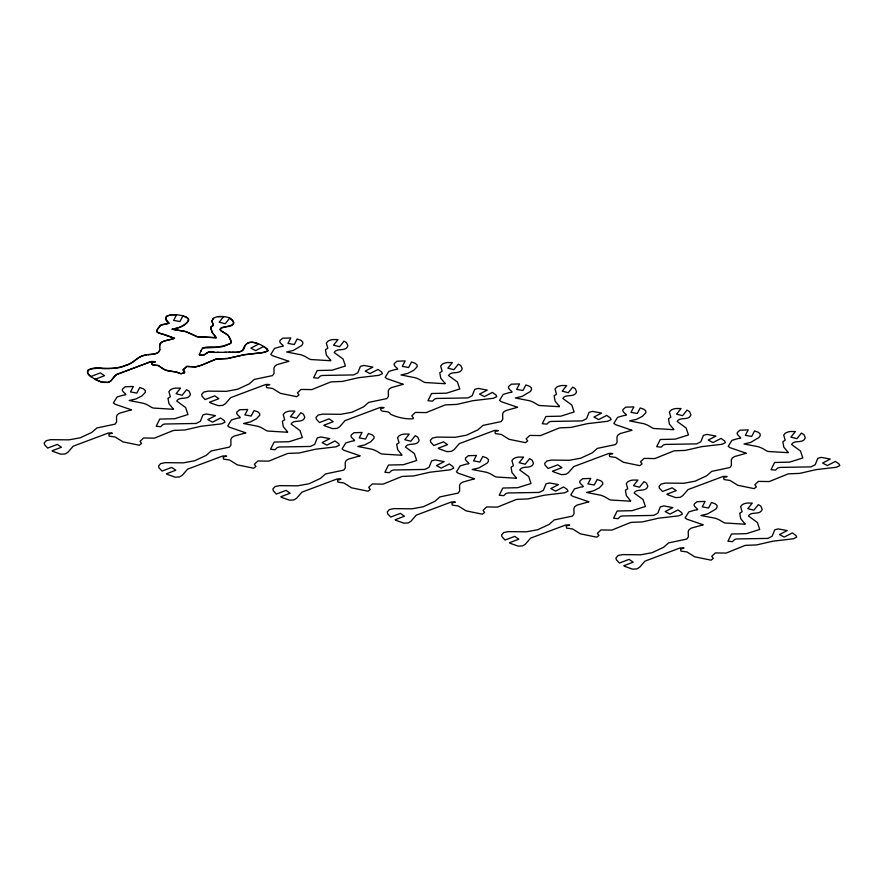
<?xml version="1.0" encoding="UTF-8"?>
<svg xmlns="http://www.w3.org/2000/svg" width="884" height="884" viewBox="0 0 884 884"><rect width="100%" height="100%" fill="white"/><g stroke="black" fill="none" stroke-linecap="round" stroke-linejoin="round"><path stroke-width="1.33" d="M188.612 319.953C186.204 326.074 177.651 328.097 172.303 329.224M201.154 350.506C204.27 343.147 219.663 350.274 226.834 344.804M200.79 351.346L201.331 350.097M214.657 352.373C206.911 349.014 205.862 357.556 199.287 354.738L200.966 350.926M165.529 334.892L174.612 338.34L158.203 332.716L156.479 331.401L160.181 325.423L169.341 323.246L165.739 319.058L166.424 316.207L171.629 314.759L176.48 314.958L173.607 320.395L179.905 321.544L182.833 315.997L186.601 317.356L188.369 318.969L188.469 320.737C184.855 325.71 178.413 328.627 172.247 328.958M157.661 328.594L161.418 324.737L168.292 323.389M157.385 329.102C154.125 333.5 162.534 333.544 164.977 334.738M202.226 348.042L215.928 347.423L224.105 345.688M213.464 318.339L211.873 321.102L213.387 325.478L211.21 326.671L210.812 328.052L212.315 332.638L216.293 337.743L197.552 336.815L186.557 331.787L172.303 329.202M200.668 365.556L216.127 359.07L227.287 358.561L244.205 354.727L262.073 352.76L267.819 351.058L267.333 349.069L263.697 346.44L255.62 350.628L250.857 348.108L258.548 344.119C249.487 339.799 245.288 342.915 242.547 350.517C237.255 353.821 230.636 351.445 224.879 352.296M203.121 364.528L216.127 359.07L228.028 358.44L244.205 354.727L264.659 352.307L268.084 350.561C263.852 344.738 249.111 337.997 244.813 346.053C244.647 351.799 237.796 352.661 233.354 352.263M202.303 364.871L195.662 366.893L186.844 366.374L183.021 369.976L184.546 371.501L184.413 372.739L180.944 373.733L176.369 372.065L165.253 370.031L158.291 365.49L153.739 365.225L151.716 364.064L152.368 362.528L155.396 361.666L150.921 361.589L116.942 374.341L114.434 376.098L111.008 380.761L108.301 382.429L102.478 382.385L96.522 380.054M199.85 365.899L195.021 366.937L186.679 366.451L183.098 369.855L184.668 371.954L184.413 372.739L180.944 373.733L176.369 372.065L167.695 370.893L163.087 368.993L158.291 365.49L152.921 364.959L151.628 363.865L151.926 362.915L155.396 361.666L151.33 361.523L116.312 374.661L111.008 380.761L108.301 382.429L100.909 381.921L94.489 378.904A81.372 42.399 3.2 0 1 91.549 377.081C79.936 369.413 95.781 366.374 102.378 368.584C113.075 369.081 124.025 367.424 133.263 361.733C138.412 357.545 143.462 354.197 150.623 354.484C154.899 354.296 161.628 352.804 159.617 346.981M224.448 345.578L227.321 344.638M227.077 344.727C233.685 344.572 230.37 337.986 227.785 335.036C225.729 333.301 223.221 332.262 220.934 330.892C217.442 324.306 233.089 329.268 233.553 322.793C232.348 316.472 223.32 316.251 218.072 316.649M227.553 344.55L231.078 343.003L230.857 340.915M174.159 338.45C169.507 340.683 158.7 339.622 159.628 347.235M171.319 339.202L173.761 338.55M169.606 339.666C166.037 340.948 159.286 341.014 159.584 346.208M170.17 339.511L170.745 339.357M146.203 355.213C137.838 355.191 133.76 363.976 125.572 365.423C113.716 371.49 99.671 365.523 87.947 370.087L87.704 373.28L90.765 376.562L100.422 372.882L104.522 375.7L95.129 379.28A43.736 22.785 3.2 0 0 96.522 380.054M147.971 354.926C151.683 353.655 159.297 354.948 159.728 349.545M339.113 479.636L341.003 479.161A7.26 3.779 3.2 0 0 336.937 479.029L301.919 492.167L296.615 498.267L293.908 499.935L289.521 500.178L282.129 497.559A43.736 22.785 3.2 0 1 280.736 496.786L290.129 493.206L286.029 490.388L276.372 494.068L273.311 490.786L272.891 488.974L275.034 486.598L279.521 485.636L297.643 485.835L308.969 483.758L320.461 478.41L325.588 473.923L343.754 470.111L345.312 467.956L345.202 462.487L346.119 460.586L348.429 459.116L358.639 456.243A23.503 12.243 3.2 0 1 359.18 456.111L360.219 455.846L343.81 450.221L342.086 448.906L345.788 442.928L351.788 441.16A54.255 28.266 3.2 0 1 353.898 440.895C356.849 440.674 349.423 437.547 351.235 435.038L353.954 432.729L362.086 432.453L359.213 437.9L365.512 439.05L368.44 433.503L372.208 434.862L373.976 436.475L374.076 438.243L370.661 441.856L364.65 444.939L357.854 446.464L372.164 449.293A19.768 10.299 3.2 0 1 377.258 451.514L380.275 453.337A8.299 4.321 3.2 0 0 381.998 454.033L401.9 455.249A13.702 7.138 3.2 0 1 401.888 454.917L397.656 449.647L396.706 444.309A3.083 1.613 3.2 0 1 397.745 443.657L399.049 442.696L397.568 437.657L399.071 435.845A9.923 5.171 3.2 0 1 404.22 434.077L409.259 434.11L404.773 439.702L410.817 441.226L415.27 435.668L417.767 437.149L419.16 440.298C417.082 446.785 408.077 441.901 405.436 447.039L414.342 453.536L416.684 460.509L403.347 464.708L388.474 465.039L384.894 472.244L389.413 472.697L391.568 470.575L393.468 469.99L424.806 469.437L429.06 467.316L431.657 460.873L435.149 459.945L444.155 461.625L436.464 465.603L441.226 468.122L449.304 463.945L452.939 466.575L453.669 468.166L450.265 469.813L429.812 472.233L413.635 475.946L404.739 476.31A8.089 4.21 3.2 0 0 401.734 476.575L383.137 484.123L372.286 483.957L368.705 487.36L370.274 489.46L368.031 491.206L351.644 487.846L343.898 482.995L337.898 482.134L337.533 480.421A2.807 1.459 3.2 0 1 339.113 479.636M168.535 323.367C158.192 313.135 179.12 313.157 186.425 317.257A6.586 3.425 3.2 0 1 188.612 319.953M201.95 336.914L196.856 336.66L192.712 334.671M217.309 352.362L226.182 352.296M213.254 352.384L218.591 352.351M228.934 352.274L230.392 352.263M211.784 352.396C206.734 350.097 205.309 356.893 200.69 355.003M203.033 336.903L216.293 337.743L212.049 332.141L210.812 328.052L211.099 326.804L213.442 325.202L211.873 321.102L213.32 318.45A9.912 5.16 3.2 0 1 218.613 316.571L223.652 316.605L219.166 322.196L225.21 323.721L229.663 318.174C242.028 326.947 222.569 325.279 219.829 329.533L222.901 331.986M231.928 352.252L232.934 352.263M172.336 329.378L173.363 329.533M173.883 329.599L184.679 331.246L192.502 334.539M199.287 354.738L200.458 354.959M223.188 332.141L228.293 335.522L230.625 340.373M173.198 408.861L173.198 408.938A13.702 7.138 3.2 0 0 173.209 409.27L153.308 408.054A8.299 4.321 3.2 0 1 151.573 407.369L148.567 405.546A19.768 10.299 3.2 0 0 143.473 403.314L129.163 400.485L135.959 398.96L141.97 395.877L145.385 392.264L145.274 390.496L143.506 388.883L139.738 387.523L136.821 393.071L130.523 391.932L133.385 386.485L125.263 386.75L122.533 389.059C120.732 391.568 128.158 394.695 125.208 394.927A54.255 28.266 3.2 0 0 123.086 395.192L117.097 396.949L113.395 402.938L115.119 404.242L131.517 409.867L130.478 410.132A23.503 12.243 3.2 0 0 129.948 410.275L119.738 413.137L117.417 414.618L116.5 416.508L116.611 421.988L115.053 424.143L96.897 427.955L91.759 432.442L80.278 437.779L68.952 439.856L50.83 439.668L46.344 440.619L44.2 442.994L44.609 444.807L47.681 448.089L57.338 444.409L61.438 447.227L52.046 450.807A43.736 22.785 3.2 0 0 53.438 451.58L60.819 454.199L65.206 453.956L67.924 452.288L73.217 446.188L108.235 433.061A7.26 3.779 3.2 0 1 112.312 433.193L110.412 433.668A2.807 1.459 3.2 0 0 108.843 434.442L109.196 436.155L115.207 437.016L122.953 441.867L139.34 445.238L141.573 443.481L140.004 441.381L143.584 437.978L154.435 438.144L173.043 430.607A8.089 4.21 3.2 0 1 176.049 430.331L184.933 429.967L201.11 426.254L221.575 423.845L224.978 422.198L224.238 420.596L220.602 417.977L212.536 422.154L207.773 419.635L215.453 415.657L206.458 413.977L202.955 414.905L200.359 421.348L196.104 423.469L164.778 424.011L162.877 424.596L160.711 426.718L156.192 426.265L159.772 419.071L174.656 418.74L187.983 414.53L185.64 407.557L176.745 401.071C179.375 395.921 188.391 400.806 190.469 394.319L189.065 391.17L186.579 389.7L182.126 395.247L176.082 393.723L180.557 388.131L175.529 388.109A9.923 5.171 3.2 0 0 170.38 389.866L168.877 391.678L170.358 396.728L169.054 397.678A3.083 1.613 3.2 0 0 168.004 398.33L168.954 403.668L173.198 408.861M287.543 431.845L287.543 431.922A13.702 7.138 3.2 0 0 287.554 432.254L267.653 431.049A8.299 4.321 3.2 0 1 265.929 430.353L262.913 428.53A19.768 10.299 3.2 0 0 257.819 426.298L243.509 423.48L250.305 421.944L256.316 418.872L259.73 415.259L259.62 413.491L257.852 411.878L254.095 410.507L251.167 416.055L244.868 414.916L247.741 409.469L239.608 409.745L236.89 412.054C235.078 414.552 242.503 417.69 239.553 417.911A54.255 28.266 3.2 0 0 237.442 418.176L231.442 419.944L227.74 425.922L229.464 427.226L245.874 432.862L244.824 433.116A23.503 12.243 3.2 0 0 244.293 433.259L234.083 436.132L231.774 437.602L230.846 439.503L230.956 444.972L229.398 447.127L211.243 450.939L206.116 455.426L194.624 460.774L183.297 462.851L165.175 462.652L160.689 463.603L158.545 465.978L158.965 467.791L162.026 471.084L171.684 467.404L175.783 470.222L166.391 473.802A43.736 22.785 3.2 0 0 167.783 474.564L175.165 477.183L179.562 476.94L182.27 475.283L187.574 469.172L222.591 456.045A7.26 3.779 3.2 0 1 226.658 456.177L224.768 456.652A2.807 1.459 3.2 0 0 223.188 457.437L223.542 459.139L229.553 460L237.299 464.862L253.686 468.222L255.929 466.465L254.349 464.365L257.94 460.973L268.78 461.139L287.388 453.591A8.089 4.21 3.2 0 1 290.394 453.326L299.278 452.962L315.455 449.238L335.92 446.829L339.323 445.182L338.583 443.591L334.948 440.961L326.881 445.138L322.119 442.619L329.798 438.641L320.804 436.961L317.301 437.889L314.704 444.332L310.461 446.453L279.123 447.006L277.222 447.591L275.057 449.702L270.548 449.26L274.128 442.055L289.002 441.724L302.339 437.525L299.985 430.541L291.09 424.055C293.731 418.917 302.737 423.801 304.814 417.314L303.411 414.154L300.925 412.684L296.471 418.231L290.427 416.707L294.913 411.115L289.875 411.093A9.923 5.171 3.2 0 0 284.725 412.861L283.223 414.673L284.703 419.712L283.399 420.662A3.083 1.613 3.2 0 0 282.361 421.325L283.3 426.663L287.543 431.845M330.638 360.318L330.638 360.396A13.702 7.138 3.2 0 0 330.649 360.727L310.737 359.512A8.299 4.321 3.2 0 1 309.013 358.827L306.008 357.003A19.768 10.299 3.2 0 0 300.914 354.771L286.615 351.998L293.389 350.418L301.61 345.556L302.825 343.721L302.715 341.953L300.947 340.34L297.179 338.981L294.262 344.528L287.963 343.39L290.825 337.942L282.692 338.218L279.974 340.517C278.173 343.025 285.598 346.163 282.637 346.384A54.255 28.266 3.2 0 0 280.526 346.65L274.526 348.418L270.824 354.396L272.559 355.699L288.957 361.324L287.919 361.589A23.503 12.243 3.2 0 0 287.377 361.733L277.167 364.606L274.858 366.075L273.941 367.965L274.051 373.446L272.493 375.601L254.338 379.413L249.2 383.899L237.708 389.236L226.381 391.325L208.259 391.126L203.773 392.076L201.64 394.452L202.049 396.264L205.121 399.546L214.768 395.866L218.867 398.684L209.475 402.264A43.736 22.785 3.2 0 0 210.878 403.038L218.26 405.657L222.646 405.413L225.354 403.756L230.658 397.645L265.675 384.518A7.26 3.779 3.2 0 1 269.753 384.651L267.852 385.126A2.807 1.459 3.2 0 0 266.272 385.91L266.637 387.612L272.648 388.474L280.383 393.325L296.77 396.695L299.013 394.938L297.444 392.839L301.024 389.446L311.875 389.601L330.472 382.065A8.089 4.21 3.2 0 1 333.489 381.789L342.373 381.424L358.55 377.711L379.015 375.302L382.407 373.656L381.678 372.065L378.043 369.435L369.976 373.612L365.202 371.092L372.893 367.114L363.888 365.435L360.396 366.363L357.799 372.805L353.545 374.927L322.207 375.468L320.306 376.054L318.152 378.175L313.632 377.722L317.212 370.529L332.086 370.197L345.423 365.998L343.08 359.014L334.174 352.528C336.815 347.379 345.832 352.263 347.898 345.788L346.506 342.627L344.009 341.158L339.567 346.705L333.511 345.18L337.997 339.589L332.97 339.567A9.923 5.171 3.2 0 0 327.809 341.334L326.307 343.136L327.798 348.186L326.483 349.136A3.083 1.613 3.2 0 0 325.445 349.788L326.395 355.125L330.638 360.318M444.983 383.302L444.983 383.391A13.702 7.138 3.2 0 0 444.995 383.722L425.094 382.507A8.299 4.321 3.2 0 1 423.359 381.811L420.353 379.987A19.768 10.299 3.2 0 0 415.259 377.755L400.949 374.938L407.734 373.402L413.756 370.33L417.171 366.716L417.06 364.948L415.292 363.335L411.524 361.965L408.607 367.512L402.308 366.374L405.17 360.926L397.049 361.202L394.319 363.512C392.518 366.02 399.944 369.147 396.993 369.368A54.255 28.266 3.2 0 0 394.872 369.634L388.872 371.402L385.181 377.38L386.905 378.683L403.303 384.319L402.264 384.573A23.503 12.243 3.2 0 0 401.723 384.717L391.513 387.59L389.203 389.059L388.286 390.96L388.396 396.43L386.838 398.585L368.683 402.397L363.545 406.883L352.064 412.231L340.727 414.309L322.616 414.11L318.118 415.071L315.986 417.436L316.395 419.248L319.467 422.541L329.124 418.861L333.224 421.679L323.831 425.259A43.736 22.785 3.2 0 0 325.224 426.022L332.605 428.641L336.992 428.397L339.699 426.74L345.003 420.64L380.021 407.502A7.26 3.779 3.2 0 1 384.098 407.634L382.197 408.11A2.807 1.459 3.2 0 0 380.617 408.894C380.673 413.381 388.706 409.48 390.485 414.187C396.64 417.347 406.784 419.535 413.115 418.718L413.358 417.922L411.789 415.823L415.369 412.43L426.221 412.596L444.829 405.049A8.089 4.21 3.2 0 1 447.834 404.784L456.719 404.419L472.896 400.706L493.36 398.286L496.753 396.64L496.023 395.049L492.388 392.419L484.322 396.596L479.548 394.076L487.239 390.098L478.233 388.419L474.741 389.347L472.144 395.789L467.89 397.911L436.563 398.463L434.652 399.049L432.497 401.17L427.978 400.717L431.558 393.513L446.442 393.181L459.768 388.982L457.426 381.998L448.519 375.512C451.16 370.374 460.177 375.258 462.244 368.772L460.851 365.611L458.365 364.142L453.912 369.7L447.868 368.164L452.343 362.573L447.315 362.55A9.923 5.171 3.2 0 0 442.166 364.318L440.663 366.131L442.144 371.169L440.84 372.12A3.083 1.613 3.2 0 0 439.79 372.783L440.74 378.12L444.983 383.302M516.245 477.824L516.245 477.901A13.702 7.138 3.2 0 0 516.245 478.233L496.344 477.017A8.299 4.321 3.2 0 1 494.62 476.332L491.614 474.509A19.768 10.299 3.2 0 0 486.52 472.277L472.222 469.503L478.995 467.923L487.217 463.061L488.432 461.227L488.322 459.459L486.554 457.846L482.786 456.487L479.868 462.034L473.559 460.896L476.432 455.448L468.299 455.713L465.581 458.022C463.78 460.531 471.194 463.658 468.244 463.89A54.255 28.266 3.2 0 0 466.133 464.155L460.133 465.912L456.431 471.89L458.166 473.205L474.564 478.83L473.526 479.095A23.503 12.243 3.2 0 0 472.984 479.238L462.774 482.1L460.465 483.581L459.547 485.471L459.658 490.952L458.1 493.106L439.934 496.918L434.806 501.394L423.314 506.742L411.988 508.819L393.866 508.62L389.38 509.582L387.247 511.958L387.656 513.77L390.728 517.052L400.375 513.372L404.474 516.19L395.082 519.77A43.736 22.785 3.2 0 0 396.485 520.543L403.866 523.162L408.253 522.919L410.961 521.251L416.265 515.151L451.282 502.024A7.26 3.779 3.2 0 1 455.359 502.156L453.459 502.631A2.807 1.459 3.2 0 0 451.879 503.405L452.243 505.118L458.255 505.979L465.99 510.83L482.377 514.201L484.62 512.444L483.051 510.344L486.631 506.941L497.482 507.107L516.079 499.571A8.089 4.21 3.2 0 1 519.096 499.294L527.98 498.93L544.157 495.217L564.611 492.797L568.014 491.161L567.285 489.559L563.649 486.94L555.583 491.117L550.809 488.598L558.5 484.609L549.494 482.94L546.003 483.868L543.406 490.311L539.152 492.432L507.814 492.974L505.913 493.559L503.758 495.681L499.239 495.228L502.819 488.034L517.692 487.703L531.03 483.493L528.687 476.52L519.781 470.034C522.422 464.885 531.439 469.769 533.505 463.282L532.113 460.133L529.615 458.663L525.173 464.211L519.118 462.686L523.604 457.094L518.577 457.061A9.923 5.171 3.2 0 0 513.416 458.829L511.913 460.641L513.405 465.691L512.09 466.642A3.083 1.613 3.2 0 0 511.051 467.293L512.002 472.631L516.245 477.824M559.329 406.297L559.329 406.375A13.702 7.138 3.2 0 0 559.34 406.706L539.439 405.491A8.299 4.321 3.2 0 1 537.704 404.795L534.698 402.971A19.768 10.299 3.2 0 0 529.604 400.75L515.306 397.977L522.09 396.397L530.301 391.524L531.516 389.7L531.406 387.932L529.638 386.319L525.87 384.96L522.952 390.507L516.654 389.358L519.516 383.921L511.394 384.186L508.665 386.496C506.863 389.004 514.289 392.131 511.339 392.352A54.255 28.266 3.2 0 0 509.217 392.629L503.228 394.386L499.526 400.364L501.25 401.679L517.648 407.303L516.61 407.568A23.503 12.243 3.2 0 0 516.068 407.701L505.869 410.574L503.548 412.043L502.631 413.944L502.742 419.414L501.184 421.58L483.029 425.392L477.89 429.867L466.409 435.215L455.083 437.293L436.961 437.094L432.475 438.055L430.331 440.431L430.74 442.243L433.812 445.525L443.47 441.845L447.569 444.663L438.177 448.243A43.736 22.785 3.2 0 0 439.569 449.017L446.95 451.636L451.337 451.392L454.044 449.724L459.349 443.624L494.366 430.486A7.26 3.779 3.2 0 1 498.443 430.618L496.543 431.094A2.807 1.459 3.2 0 0 494.974 431.878L495.327 433.591L501.338 434.453L509.085 439.304L525.461 442.663L527.704 440.917L526.135 438.818L529.715 435.414L540.566 435.58L559.174 428.033A8.089 4.21 3.2 0 1 562.18 427.768L571.064 427.403L587.241 423.69L607.706 421.27L611.109 419.624L610.369 418.033L606.733 415.403L598.667 419.591L593.904 417.06L601.584 413.082L592.589 411.403L589.087 412.331L586.49 418.773L582.236 420.906L550.909 421.447L549.008 422.033L546.842 424.154L542.323 423.701L545.903 416.497L560.788 416.165L574.114 411.966L571.771 404.994L562.876 398.496C565.506 393.358 574.523 398.242 576.6 391.756L575.197 388.606L572.71 387.137L568.257 392.684L562.213 391.159L566.688 385.568L561.66 385.534A9.923 5.171 3.2 0 0 556.511 387.303L555.008 389.115L556.489 394.165L555.185 395.115A3.083 1.613 3.2 0 0 554.135 395.767L555.086 401.104L559.329 406.297M630.59 500.808L630.59 500.885A13.702 7.138 3.2 0 0 630.601 501.217L610.7 500.012A8.299 4.321 3.2 0 1 608.966 499.316L605.96 497.493A19.768 10.299 3.2 0 0 600.866 495.261L586.556 492.443L593.341 490.907L599.363 487.835L602.778 484.222L602.667 482.454L600.899 480.841L597.131 479.471L594.214 485.018L587.915 483.879L590.777 478.432L582.655 478.708L579.926 481.018C578.125 483.515 585.551 486.653 582.6 486.874A54.255 28.266 3.2 0 0 580.479 487.139L574.478 488.907L570.788 494.885L572.512 496.189L588.91 501.825L587.871 502.079A23.503 12.243 3.2 0 0 587.33 502.222L577.119 505.096L574.81 506.565L573.893 508.466L574.003 513.936L572.445 516.09L554.29 519.903L549.152 524.389L537.671 529.737L526.334 531.814L508.223 531.615L503.725 532.566L501.593 534.942L502.002 536.754L505.073 540.047L514.72 536.367L518.831 539.185L509.438 542.754A43.736 22.785 3.2 0 0 510.83 543.527L518.212 546.146L522.599 545.903L525.306 544.246L530.61 538.135L565.627 525.008A7.26 3.779 3.2 0 1 569.705 525.14L567.804 525.615A2.807 1.459 3.2 0 0 566.224 526.4L566.589 528.102L572.6 528.963L580.335 533.826L596.722 537.185L598.965 535.428L597.396 533.328L600.976 529.936L611.827 530.102L630.436 522.554A8.089 4.21 3.2 0 1 633.441 522.289L642.325 521.925L658.503 518.201L678.967 515.792L682.36 514.145L681.63 512.554L677.995 509.924L669.928 514.101L665.155 511.582L672.846 507.604L663.84 505.924L660.348 506.852L657.751 513.295L653.497 515.416L622.17 515.958L620.259 516.543L618.104 518.665L613.584 518.223L617.165 511.018L632.049 510.687L645.375 506.488L643.033 499.504L634.126 493.018C636.767 487.88 645.784 492.764 647.85 486.277L646.458 483.117L643.972 481.647L639.519 487.194L633.474 485.67L637.95 480.078L632.922 480.056A9.923 5.171 3.2 0 0 627.773 481.824L626.27 483.636L627.75 488.675L626.436 489.626A3.083 1.613 3.2 0 0 625.397 490.277L626.347 495.626L630.59 500.808M673.674 429.281L673.674 429.359A13.702 7.138 3.2 0 0 673.685 429.69L653.784 428.475A8.299 4.321 3.2 0 1 652.061 427.79L649.044 425.966A19.768 10.299 3.2 0 0 643.95 423.734L629.64 420.917L636.436 419.381L642.447 416.309L645.861 412.684L645.751 410.916L643.983 409.303L640.226 407.944L637.298 413.491L630.999 412.353L633.872 406.905L625.739 407.17L623.021 409.48C621.176 411.988 628.701 415.126 625.684 415.347A54.255 28.266 3.2 0 0 623.574 415.613L617.573 417.381L613.872 423.359L615.596 424.663L632.005 430.287L630.955 430.552A23.503 12.243 3.2 0 0 630.425 430.696L620.214 433.569L617.905 435.038L616.977 436.928L617.087 442.409L615.529 444.564L597.374 448.376L592.236 452.862L580.755 458.199L569.429 460.288L551.307 460.089L546.82 461.039L544.677 463.415L545.096 465.227L548.157 468.509L557.815 464.829L561.915 467.647L552.522 471.227A43.736 22.785 3.2 0 0 553.914 472.001L561.296 474.62L565.694 474.377L568.401 472.708L573.705 466.608L608.722 453.481A7.26 3.779 3.2 0 1 612.789 453.614L610.888 454.089A2.807 1.459 3.2 0 0 609.319 454.862L609.673 456.575L615.684 457.437L623.43 462.288L639.817 465.658L642.06 463.901L640.48 461.802L644.071 458.398L654.911 458.564L673.52 451.028A8.089 4.21 3.2 0 1 676.525 450.752L685.409 450.387L701.587 446.674L722.051 444.265L725.455 442.619L724.714 441.028L721.079 438.398L713.012 442.575L708.25 440.055L715.929 436.077L706.935 434.398L703.432 435.326L700.835 441.768L696.592 443.89L665.254 444.431L663.354 445.017L661.188 447.138L656.679 446.685L660.26 439.492L675.133 439.16L688.459 434.95L686.117 427.978L677.221 421.491C679.862 416.342 688.868 421.226 690.945 414.74L689.542 411.59L687.056 410.121L682.603 415.668L676.558 414.143L681.045 408.552L676.006 408.53A9.923 5.171 3.2 0 0 670.857 410.298L669.354 412.099L670.834 417.149L669.531 418.099A3.083 1.613 3.2 0 0 668.492 418.751L669.431 424.088L673.674 429.281M744.936 523.803L744.936 523.88A13.702 7.138 3.2 0 0 744.947 524.212L725.046 522.996A8.299 4.321 3.2 0 1 723.311 522.3L720.305 520.477A19.768 10.299 3.2 0 0 715.211 518.245L700.913 515.482L707.697 513.891L715.907 509.029L717.123 507.206L717.012 505.438L715.244 503.825L711.476 502.466L708.559 508.013L702.261 506.863L705.123 501.416L697.001 501.692L694.271 504.002C692.437 506.499 699.962 509.637 696.946 509.858A54.255 28.266 3.2 0 0 694.824 510.123L688.835 511.891L685.133 517.869L686.857 519.173L703.255 524.809L702.216 525.074A23.503 12.243 3.2 0 0 701.675 525.207L691.476 528.079L689.155 529.549L688.238 531.45L688.349 536.919L686.791 539.074L668.635 542.886L663.497 547.373L652.016 552.721L640.69 554.798L622.568 554.599L618.082 555.561L615.938 557.937L616.347 559.749L619.419 563.031L629.076 559.351L633.176 562.169L623.784 565.749A43.736 22.785 3.2 0 0 625.176 566.522L632.557 569.141L636.944 568.898L639.651 567.23L644.955 561.13L679.973 547.992A7.26 3.779 3.2 0 1 684.05 548.124L682.15 548.599A2.807 1.459 3.2 0 0 680.581 549.384L680.934 551.097L686.945 551.947L694.691 556.809L711.067 560.169L713.311 558.412L711.742 556.323L715.322 552.92L726.173 553.086L744.781 545.538A8.089 4.21 3.2 0 1 747.787 545.273L756.671 544.909L772.848 541.196L793.313 538.776L796.716 537.129L795.976 535.538L792.34 532.908L784.274 537.085L779.511 534.566L787.191 530.588L778.196 528.908L774.693 529.836L772.097 536.279L767.842 538.4L736.516 538.953L734.615 539.538L732.449 541.66L727.93 541.207L731.51 534.002L746.394 533.671L759.721 529.472L757.378 522.488L748.483 516.002C751.113 510.864 760.13 515.748 762.207 509.261L760.804 506.112L758.317 504.631L753.864 510.19L747.82 508.665L752.295 503.073L747.267 503.04A9.923 5.171 3.2 0 0 742.118 504.808L740.615 506.62L742.096 511.659L740.792 512.621A3.083 1.613 3.2 0 0 739.742 513.273L740.693 518.61L744.936 523.803M788.02 452.265L788.02 452.343A13.702 7.138 3.2 0 0 788.031 452.685L768.13 451.47A8.299 4.321 3.2 0 1 766.406 450.774L763.389 448.95A19.768 10.299 3.2 0 0 758.295 446.718L743.996 443.956L750.781 442.365L758.991 437.503L760.207 435.679L760.107 433.911L758.339 432.298L754.571 430.928L751.643 436.475L745.345 435.337L748.218 429.889L740.085 430.165L737.366 432.475C735.554 434.983 742.98 438.11 740.03 438.331A54.255 28.266 3.2 0 0 737.919 438.597L731.919 440.365L728.217 446.343L729.941 447.647L746.35 453.282L745.311 453.536A23.503 12.243 3.2 0 0 744.77 453.68L734.56 456.553L732.25 458.022L731.322 459.923L731.444 465.393L729.875 467.548L711.719 471.36L706.592 475.846L695.1 481.194L683.774 483.272L665.652 483.073L661.166 484.034L659.022 486.399L659.442 488.211L662.503 491.504L672.16 487.824L676.26 490.642L666.867 494.222A43.736 22.785 3.2 0 0 668.26 494.985L675.652 497.604L680.039 497.361L682.746 495.703L688.05 489.592L723.068 476.465A7.26 3.779 3.2 0 1 727.134 476.598L725.245 477.073A2.807 1.459 3.2 0 0 723.664 477.857L724.029 479.559L730.029 480.421L737.775 485.283L754.163 488.642L756.406 486.885L754.837 484.786L758.417 481.393L769.268 481.559L787.865 474.012A8.089 4.21 3.2 0 1 790.871 473.747L799.766 473.382L815.932 469.658L836.397 467.249L839.8 465.603L839.06 464.012L835.424 461.382L827.358 465.559L822.595 463.039L830.275 459.061L821.28 457.382L817.788 458.31L815.192 464.752L810.937 466.874L779.6 467.426L777.699 468.012L775.544 470.122L771.025 469.68L774.605 462.476L789.478 462.144L802.816 457.945L800.462 450.962L791.567 444.475C794.208 439.337 803.213 444.221 805.291 437.735L803.887 434.574L801.401 433.105L796.948 438.652L790.904 437.127L795.39 431.536L790.351 431.514A9.923 5.171 3.2 0 0 785.202 433.282L783.699 435.094L785.18 440.133L783.876 441.083A3.083 1.613 3.2 0 0 782.837 441.746L783.788 447.083L788.02 452.265"/></g></svg>
